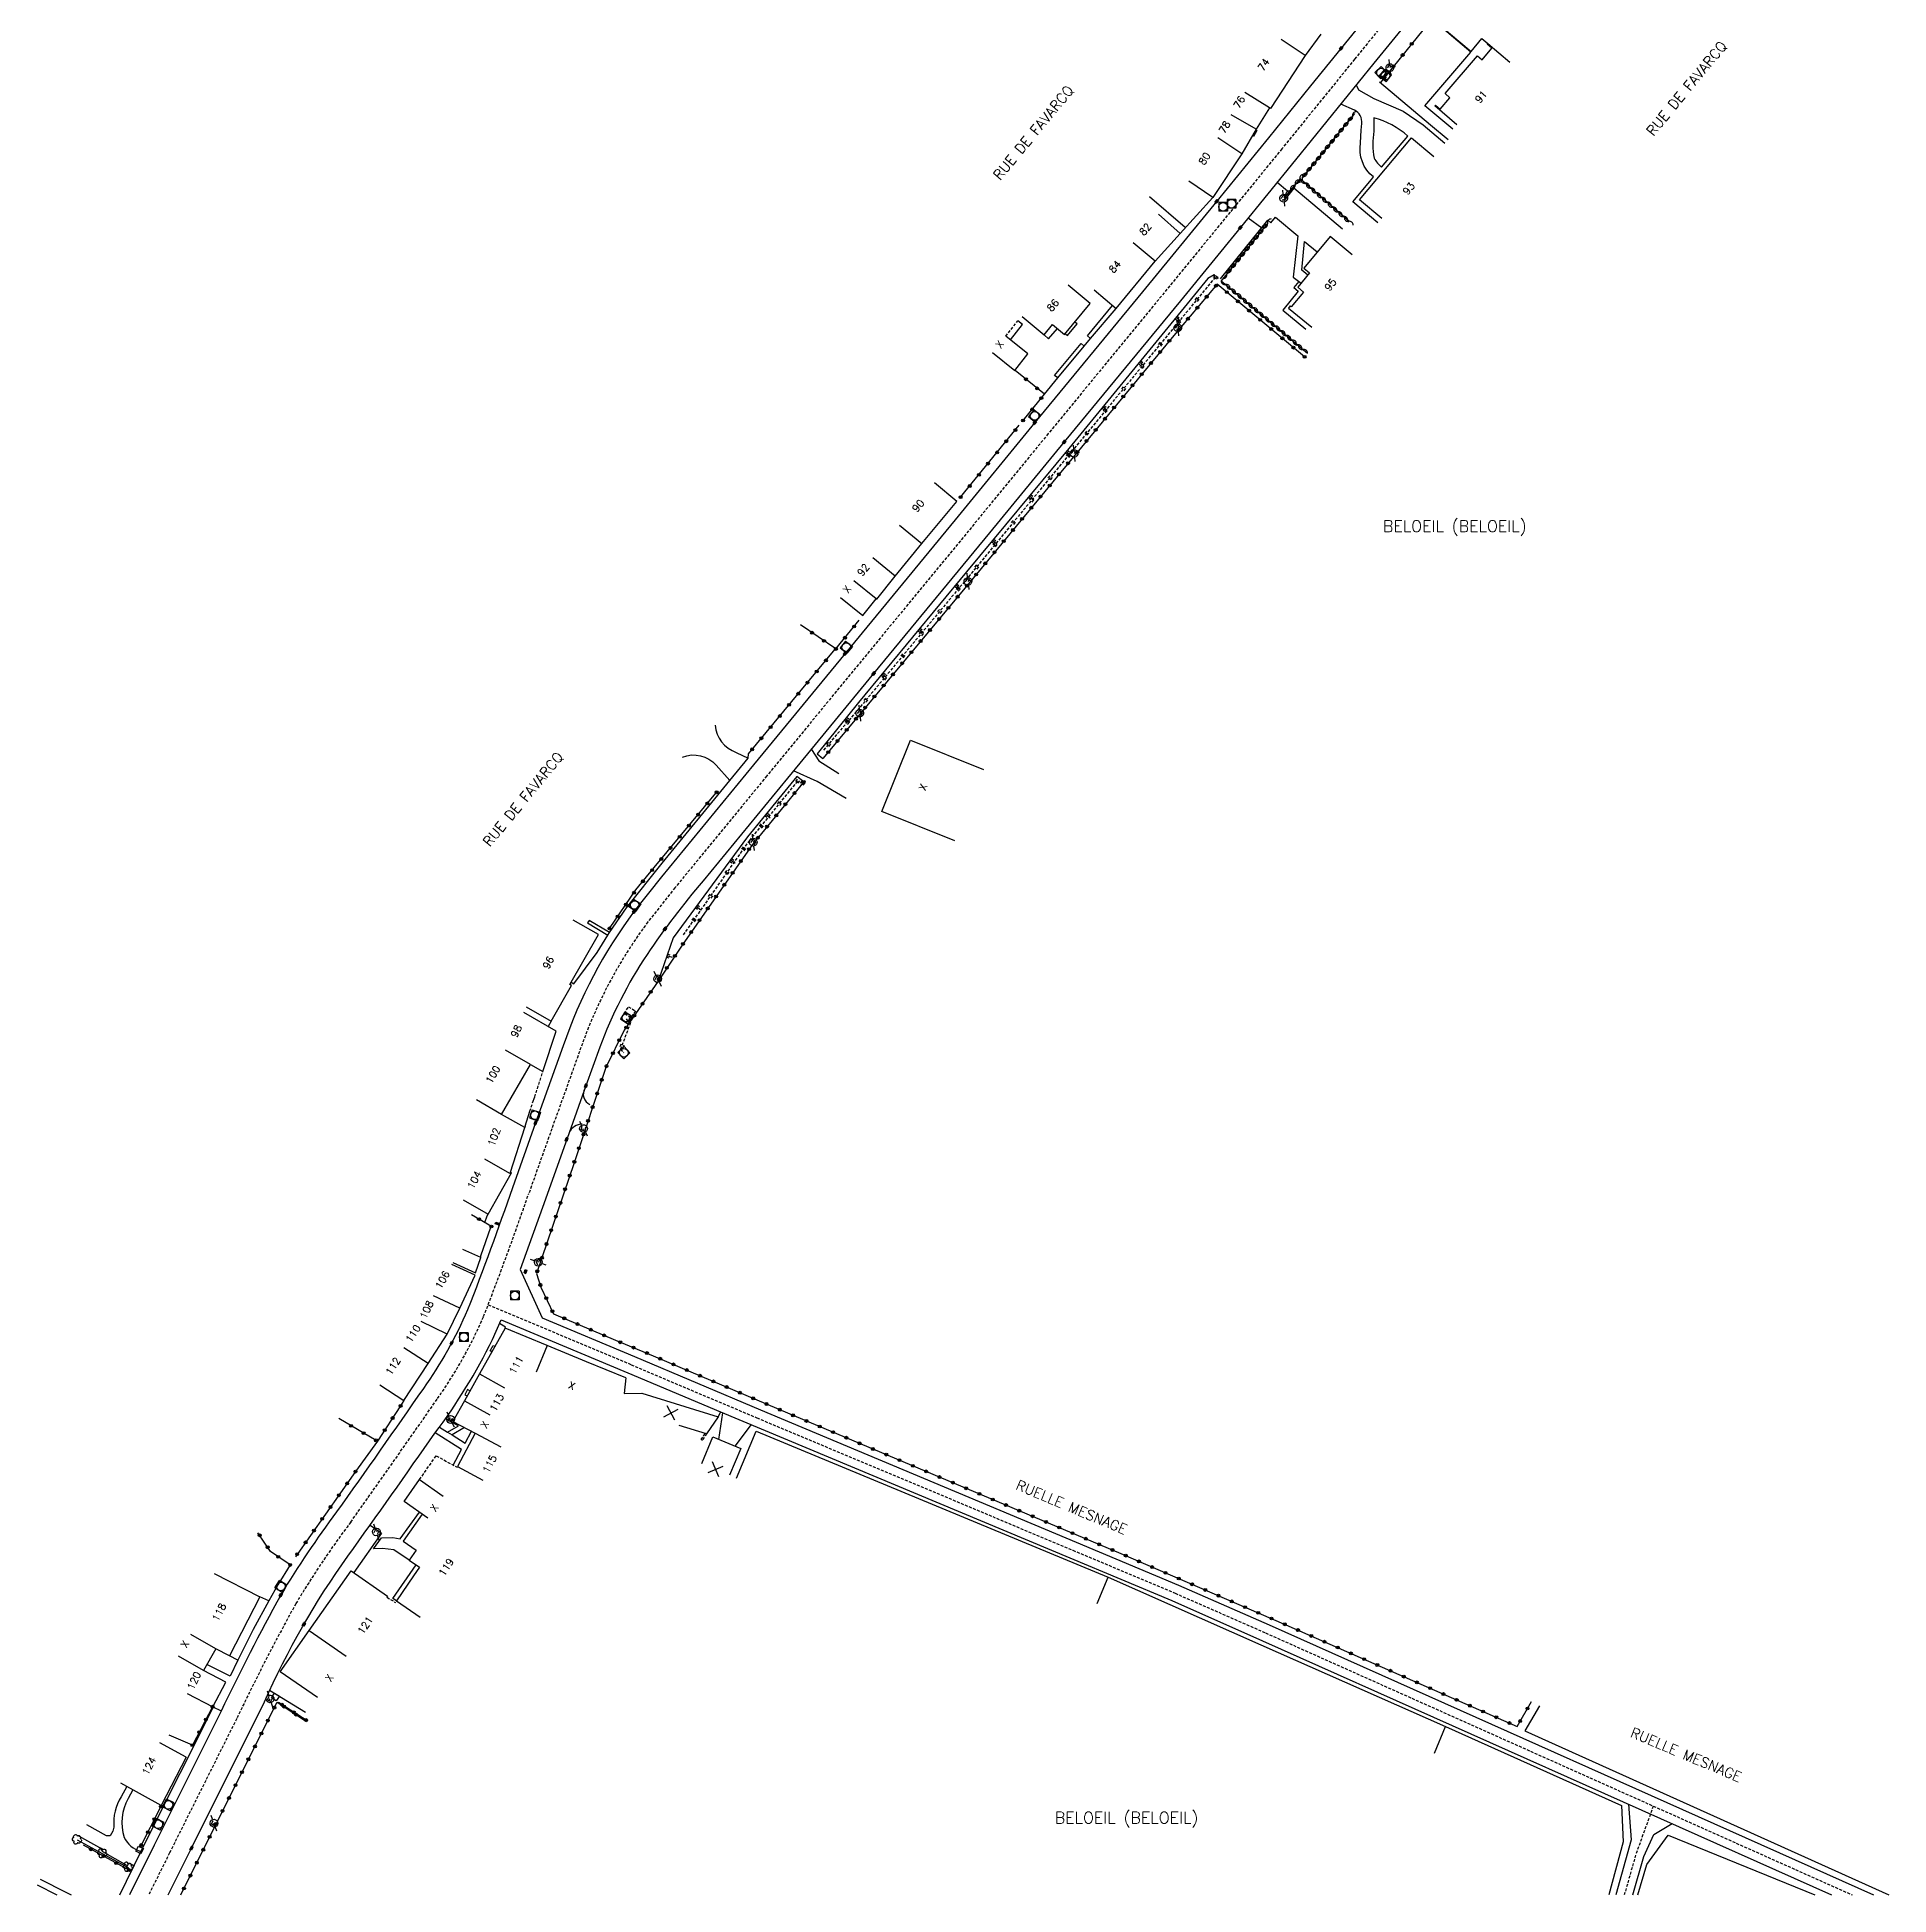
# Model space of a CAD drawing. Header units: millimetres. Extents: x 104000 to 105001, y 137000 to 138000.
# Drawn here: x 104284.3 to 104604.9, y 137000 to 137321.6 of the extents above; entities that cross this region are included whole.
import ezdxf
from ezdxf.enums import TextEntityAlignment as Align

# ---------------------------------------------------------------- set-up
doc = ezdxf.new("R2010")
doc.units = ezdxf.units.MM
doc.linetypes.add('DASHED', pattern=[0.75, 0.5, -0.25])
doc.layers.get('0').update_dxf_attribs({"linetype": 'CONTINUOUS'})
for name, color, linetype in [('W0001', 6, 'DASHED'), ('W0008', 7, 'CONTINUOUS'), ('W0100', 7, 'CONTINUOUS'), ('W0105', 7, 'CONTINUOUS'), ('W0112', 1, 'DASHED'), ('W0211', 2, 'CONTINUOUS'), ('W0220', 5, 'DASHED'), ('W0300', 7, 'CONTINUOUS'), ('W0302', 3, 'CONTINUOUS'), ('W0310', 3, 'CONTINUOUS'), ('W0322', 7, 'CONTINUOUS'), ('W0330', 7, 'CONTINUOUS'), ('W0334', 7, 'CONTINUOUS'), ('W0400', 7, 'CONTINUOUS'), ('W0420', 7, 'CONTINUOUS'), ('W0471', 7, 'CONTINUOUS'), ('W0980', 7, 'CONTINUOUS'), ('W0989', 7, 'CONTINUOUS'), ('W0991', 7, 'CONTINUOUS'), ('W1102', 7, 'CONTINUOUS')]:
    doc.layers.add(name, color=color, linetype=linetype)
doc.styles.get("Standard").update_dxf_attribs({"font": 'romans.shx', "width": 0.85})

# ---------------------------------------------------------------- blocks, each defined once
blk = doc.blocks.new('t322o')
at = {"color": 0, "linetype": 'Continuous'}
for radius in [0.25, 0.15]:
    blk.add_circle((0, 0), radius, dxfattribs=at)
blk = doc.blocks.new('T300')
for p, q in [((-0.8, 0.51), (-0.86, 0.34)), ((-0.86, 0.34), (-0.86, 0.17)), ((-0.86, 0.17), (-0.74, 0.06)), ((-0.69, 0.63), (-0.8, 0.51)), ((-0.8, -0.06), (-0.74, 0.06)), ((-0.74, 0.06), (-0.69, 0.11)), ((-0.57, 0.69), (-0.69, 0.63)), ((-0.46, 0.69), (-0.57, 0.69)), ((-0.29, 0.63), (-0.46, 0.69)), ((-0.29, 0.63), (-0.17, 0.74)), ((-0.23, 0.57), (-0.29, 0.63)), ((-0.17, 0.74), (-0.06, 0.8)), ((-0.06, 0.8), (0.06, 0.8)), ((0.06, 0.8), (0.23, 0.74)), ((0.23, 0.74), (0.34, 0.63)), ((0.34, 0.63), (0.4, 0.51)), ((0.46, 0.46), (0.34, 0.46)), ((0.4, 0.51), (0.4, 0.46)), ((0.57, 0.4), (0.46, 0.46)), ((0.57, 0.4), (0.69, 0.29)), ((0.69, 0.29), (0.74, 0.17)), ((0.74, 0.06), (0.69, -0.17)), ((0.74, 0.17), (0.74, 0.06)), ((-0.8, -0.17), (-0.8, -0.06)), ((-0.8, -0.23), (-0.8, -0.17)), ((-0.74, -0.34), (-0.8, -0.23)), ((-0.69, -0.4), (-0.74, -0.34)), ((-0.51, -0.46), (-0.69, -0.4)), ((-0.4, -0.46), (-0.51, -0.46)), ((-0.4, -0.46), (-0.34, -0.46)), ((-0.34, -0.46), (-0.34, -0.4)), ((-0.34, -0.51), (-0.34, -0.46)), ((-0.29, -0.63), (-0.34, -0.51)), ((-0.17, -0.74), (-0.29, -0.63)), ((-0.06, -0.8), (-0.17, -0.74)), ((0.06, -0.8), (-0.06, -0.8)), ((0.17, -0.74), (0.06, -0.8)), ((0.23, -0.69), (0.17, -0.74)), ((0.29, -0.46), (0.23, -0.46)), ((0.29, -0.63), (0.23, -0.69)), ((0.46, -0.4), (0.29, -0.46)), ((0.34, -0.51), (0.29, -0.63)), ((0.34, -0.51), (0.34, -0.46)), ((0.57, -0.34), (0.46, -0.4)), ((0.63, -0.29), (0.57, -0.34)), ((0.69, -0.17), (0.63, -0.29))]:
    blk.add_line(p, q)
blk = doc.blocks.new('t211o')
at = {"color": 0, "linetype": 'Continuous'}
for p, q in [((-0.29, 0.5), (-0.29, 0)), ((0, 1), (0, 0)), ((0.29, 0.5), (0.29, 0))]:
    blk.add_line(p, q, dxfattribs=at)
blk = doc.blocks.new('t220o')
at = {"color": 0, "linetype": 'Continuous'}
for p, q in [((-0.25, 0.25), (0.25, 0.25)), ((-0.25, -0.25), (0.25, -0.25))]:
    blk.add_line(p, q, dxfattribs=at)
blk = doc.blocks.new('t310o')
at = {"color": 0, "linetype": 'Continuous'}
for centre, start, end in [((-0.5, 0.38), 216.8699, 323.1304), ((0.5, -0.37), 36.8699, 143.1303)]:
    blk.add_arc(centre, 0.625, start, end, dxfattribs=at)
blk = doc.blocks.new('T400')
for p, q in [((-0.15, 0.3), (0.15, 0.3)), ((-0.15, -0.25), (-0.15, 0.3)), ((-0.15, 0.15), (0.15, 0.15)), ((-0.15, 0), (0.15, 0)), ((0.15, 0.3), (0.15, -0.25)), ((-0.15, -0.15), (0.15, -0.15)), ((-0.15, -0.25), (-0.15, -0.3)), ((-0.15, -0.3), (0.15, -0.3)), ((0.15, -0.3), (0.15, -0.25))]:
    blk.add_line(p, q)
blk = doc.blocks.new('T420')
for p, q in [((0.75, 0.75), (-0.75, 0.75)), ((-0.75, 0.75), (-0.75, -0.75)), ((0.75, 0.75), (0.75, -0.75)), ((0.75, -0.75), (-0.75, -0.75))]:
    blk.add_line(p, q)
blk.add_ellipse((0, 0), major_axis=(-0.53, 0.53), ratio=1, start_param=3.926991, end_param=10.210176)
blk = doc.blocks.new('T471')
for p, q in [((-0.333334, 0.333334), (-0.333334, -0.333334)), ((-0.333334, 0.333334), (0.333334, 0.333334)), ((-0.333334, 0), (0, 0)), ((0.500001, 0.500001), (1.000002, 1.000002)), ((-0.500001, -0.500001), (-1.000002, -1.000002)), ((-0.333334, -0.333334), (0.333334, -0.333334))]:
    blk.add_line(p, q)
blk.add_ellipse((0, 0), major_axis=(0.471405, 0.471405), ratio=1, start_param=5.4977871438, end_param=11.780972451)
blk = doc.blocks.new('t112o')
at = {"color": 0, "linetype": 'Continuous'}
for p, q in [((-0.5, 0.5), (0.5, 0.5)), ((-0.5, -0.5), (-0.5, 0.5)), ((0.5, 0.5), (0.5, -0.5)), ((0.5, -0.5), (-0.5, -0.5))]:
    blk.add_line(p, q, dxfattribs=at)
blk = doc.blocks.new('t991o')
at = {"color": 0, "linetype": 'Continuous'}
for p, q in [((-1, 1), (1, -1)), ((-1, -1), (1, 1))]:
    blk.add_line(p, q, dxfattribs=at)

msp = doc.modelspace()

# ---------------------------------------------------------------- linework, layer by layer
at = {"layer": 'W0001'}
msp.add_line((104387.16, 137091.77), (104362.41, 137102.11), dxfattribs=at)
msp.add_lwpolyline([(104526.46, 137335.07), (104512.44, 137317.77), (104507.15, 137311.25), (104499.84, 137302.25), (104490.88, 137291.28), (104478.04, 137275.61), (104459.4, 137252.95), (104445.61, 137236.14), (104426.53, 137212.98), (104410.66, 137193.69), (104394.77, 137174.35), (104390.08, 137168.43, 0.078076), (104378.24, 137145.98), (104373.44, 137132.61), (104369.45, 137121.4, -0.009718), (104361.63, 137100.11, -0.051821), (104353.66, 137085.92, -0.002473), (104338.62, 137064.53, 0.026088), (104329.12, 137050.4, 0.014464), (104318.88, 137030.5), (104307.26, 137007.26), (104303.66, 137000, 0.052302)], format="xyb", dxfattribs=at)
msp.add_lwpolyline([(104387.16, 137091.77), (104408.96, 137082.57), (104463.66, 137059.66), (104481.35, 137052.22), (104497.04, 137045.34), (104598.57, 137000)], dxfattribs=at)
at = {"layer": 'W0001', "flags": 128}
msp.add_lwpolyline([(104564.16, 137015.36), (104561.14, 137007.03), (104559.14, 137000)], dxfattribs=at)
at = {"layer": 'W0008'}
for points in [[(104526.32, 137339.66), (104510.11, 137319.66), (104504.83, 137313.14), (104497.51, 137304.14), (104488.56, 137293.18), (104475.72, 137277.51), (104457.08, 137254.86), (104443.29, 137238.05), (104424.22, 137214.89), (104408.34, 137195.6), (104408.34, 137195.6), (104408.34, 137195.6), (104408.34, 137195.6), (104392.43, 137176.23), (104387.7, 137170.26, 0.078138), (104375.41, 137146.97), (104370.62, 137133.62), (104366.62, 137122.4, -0.009701), (104358.86, 137101.25, -0.051676), (104351.2, 137087.65, -0.00247), (104336.19, 137066.3, 0.026109), (104326.52, 137051.9, 0.014481), (104316.19, 137031.82), (104304.58, 137008.59), (104300.31, 137000, 0.052291)], [(104525.91, 137329.55), (104515.78, 137317.1), (104502.21, 137300.36), (104492.65, 137288.61), (104482.28, 137275.93), (104462.16, 137251.52), (104449.21, 137235.76), (104429.17, 137211.41), (104414.25, 137193.29), (104399.63, 137175.52, 0.027837), (104389.93, 137162.78, 0.058029), (104381.74, 137146.73), (104379.33, 137140.04), (104376.44, 137131.92), (104372.33, 137120.46), (104367.98, 137108.27), (104371.75, 137099.86), (104387.74, 137093.17)], [(104307.02, 137000), (104311.06, 137008.07), (104323.69, 137033.4, -0.050182), (104338.13, 137058.64, 0.003234), (104353.21, 137079.93, 0.048553), (104363.16, 137096.16), (104364.7, 137099.53), (104386.58, 137090.39)]]:
    msp.add_lwpolyline(points, format="xyb", dxfattribs=at)
for points in [[(104387.74, 137093.17), (104409.55, 137083.97), (104464.24, 137061.05), (104481.94, 137053.61), (104497.65, 137046.72), (104602.28, 137000)], [(104386.58, 137090.39), (104402.65, 137083.63), (104463.16, 137058.32), (104480.79, 137050.93), (104496.49, 137043.96), (104595.04, 137000)], [(104559.84, 137015.7), (104560.35, 137009.55), (104557.67, 137000)], [(104560.6, 137000), (104562.54, 137006.64), (104564.27, 137010.46), (104567.4, 137012.33)]]:
    msp.add_lwpolyline(points, dxfattribs=at)
at = {"layer": 'W0100'}
msp.add_line((104315.28, 137042.58), (104313.11, 137038.83), dxfattribs=at)
for points in [[(104506.58, 137322.09), (104503.89, 137318.43), (104497.9, 137309.22), (104497.69, 137309.36), (104495.39, 137305.66), (104492.94, 137301.41), (104487.89, 137293.86), (104483.74, 137296.64)], [(104530.12, 137306.44), (104526.31, 137309.68), (104526.44, 137309.83), (104527.27, 137309.12), (104528.95, 137311.1), (104528.12, 137311.81), (104533.71, 137318.38), (104534.54, 137317.68), (104536.22, 137319.66), (104535.39, 137320.36), (104535.52, 137320.51), (104539.33, 137317.27)], [(104517.13, 137290.2), (104513.3, 137293.42), (104522.31, 137304.14), (104526.14, 137300.92)], [(104467.32, 137277.83), (104471.15, 137274.62), (104477.93, 137282.79), (104482.21, 137287.62), (104478.47, 137290.94)], [(104512.04, 137283.88), (104508.2, 137287.08), (104503.65, 137281.6), (104504.65, 137280.77), (104502.59, 137278.29), (104503.58, 137277.46), (104501.46, 137274.91), (104501.26, 137275.06), (104500.99, 137274.7), (104505.01, 137271.36)], [(104454.86, 137273.24), (104458.67, 137270.08), (104460.14, 137271.84), (104462.24, 137270.11), (104466.68, 137275.47), (104462.83, 137278.66)], [(104449.77, 137266.98), (104453.62, 137263.9), (104455.89, 137266.75), (104452.04, 137269.82)], [(104433.64, 137237.11), (104437.49, 137233.91), (104443.57, 137241.22), (104439.72, 137244.42)], [(104423.4, 137224.57), (104427.3, 137221.45), (104429.63, 137224.36), (104429.7, 137224.32), (104432.91, 137228.29), (104429.02, 137231.43)], [(104443.23, 137182.47), (104430.61, 137187.55), (104435.57, 137199.91), (104448.2, 137194.83)], [(104369, 137153.71), (104373.35, 137151.23), (104376.86, 137157.41), (104376.55, 137157.58), (104381.5, 137166.27), (104377.15, 137168.74)], [(104358.09, 137120.3), (104362.45, 137117.85), (104366.47, 137124.99), (104366.27, 137125.1), (104368.76, 137132.81), (104364.75, 137135.09), (104369.78, 137143.74), (104371.91, 137142.53), (104374.18, 137149.54), (104368.58, 137152.73)], [(104343.64, 137088.28), (104347.82, 137085.55), (104352.02, 137091.98), (104355.34, 137097.07), (104357.51, 137101.56), (104360.16, 137107.25), (104356.11, 137109.15)], [(104386.28, 137089.52), (104379.46, 137092.28), (104372.62, 137095.1), (104365.35, 137098.1), (104360.9, 137090.19), (104358.32, 137085.53), (104356.28, 137081.93), (104360.17, 137079.91), (104357.1, 137074.13), (104361.52, 137071.78)], [(104386.28, 137089.52), (104385.99, 137086.79), (104389.05, 137086.83), (104402.27, 137082.75), (104400.24, 137079.8), (104395.47, 137081.27)], [(104399.41, 137074.66), (104401.35, 137079.27), (104406.15, 137077.24), (104404.21, 137072.64)], [(104351.96, 137065.22), (104347.87, 137068.1), (104350.54, 137071.89), (104354.63, 137069.02)], [(104351, 137065.9), (104347.73, 137061.22), (104349.93, 137059.68), (104348.72, 137057.96), (104350.53, 137056.71), (104349.52, 137055.24), (104346.55, 137050.91), (104350.67, 137048.08)], [(104332.86, 137034.16), (104326.4, 137038.59), (104331.44, 137045.76), (104338.73, 137056.11), (104345.01, 137051.7), (104344.9, 137051.53)], [(104315, 137055.62), (104322.87, 137051.59), (104317.62, 137041.38), (104315.28, 137042.58), (104310.96, 137045.09)], [(104310.33, 137034.88), (104314.77, 137032.57), (104316.98, 137036.81), (104313.11, 137038.83), (104308.78, 137041.34)], [(104310.13, 137023.83), (104305.79, 137015.44), (104298.82, 137019.34)], [(104310.13, 137023.83), (104305.57, 137026.34)], [(104284.33, 137001.71), (104287.72, 137000)]]:
    msp.add_lwpolyline(points, dxfattribs=at)
at = {"layer": 'W0105'}
for points in [[(104495.32, 137305.53), (104495.52, 137305.41), (104494.93, 137304.38), (104494.72, 137304.5)], [(104462.36, 137270.26), (104462.71, 137269.96), (104464.38, 137271.96), (104464.02, 137272.26)], [(104363.06, 137094.03), (104362.77, 137094.19), (104363.29, 137095.12), (104363.58, 137094.96)]]:
    msp.add_lwpolyline(points, dxfattribs=at)
at = {"layer": 'W0112'}
msp.add_line((104368.83, 137133.09), (104368.76, 137132.81), dxfattribs=at)
for points in [[(104488.69, 137279.73), (104488.83, 137279.91), (104488.15, 137280.44)], [(104452.04, 137269.82), (104454.11, 137272.47)], [(104370.48, 137138.13), (104371.91, 137142.53)], [(104369.63, 137135.66), (104370.12, 137137.11)], [(104400.24, 137079.8), (104399.52, 137078.67), (104399.31, 137078.8), (104400, 137079.87)], [(104350.54, 137071.89), (104353.44, 137076.02), (104357.03, 137074.02), (104357.1, 137074.13)], [(104344.9, 137051.53), (104346.36, 137050.62)]]:
    msp.add_lwpolyline(points, dxfattribs=at)
msp.add_lwpolyline([(104386.71, 137153.75), (104387.91, 137153.01), (104387.14, 137151.84), (104385.98, 137152.57)], close=True, dxfattribs=at)
at = {"layer": 'W0211'}
for points in [[(104488.15, 137280.44), (104487.04, 137279.79), (104480.64, 137271.97), (104462.98, 137250.4), (104445.27, 137229.03), (104426.56, 137206.4), (104419.38, 137197.53), (104420.38, 137196.7)], [(104417.06, 137192.66), (104415.86, 137193.59), (104407.32, 137183.16), (104394.47, 137165.7), (104391.83, 137158.18)]]:
    msp.add_lwpolyline(points, dxfattribs=at)
at = {"layer": 'W0220'}
for points in [[(104488.31, 137280.04), (104481.4, 137271.6), (104463.54, 137249.97), (104445.87, 137228.52), (104427.13, 137205.99), (104420.39, 137198.05)], [(104415.97, 137192.8), (104407.65, 137182.55), (104396.09, 137166.03)], [(104386.69, 137151.56), (104387.07, 137150.99), (104385.35, 137146.38), (104385.92, 137145.78)]]:
    msp.add_lwpolyline(points, dxfattribs=at)
at = {"layer": 'W0302'}
msp.add_lwpolyline([(104291.26, 137009.53), (104300.18, 137004.69)], dxfattribs=at)
at = {"layer": 'W0310'}
for points in [[(104503.41, 137297.26), (104512.48, 137308.38)], [(104511.42, 137289.71), (104502.99, 137297.09), (104500.4, 137294.03)], [(104497.36, 137289.34), (104489.35, 137279.4), (104504.28, 137266.86)]]:
    msp.add_lwpolyline(points, dxfattribs=at)
at = {"layer": 'W0322'}
msp.add_line((104407.52, 137197.55), (104422.49, 137215.63), dxfattribs=at)
for points in [[(104525.48, 137324.32), (104516.93, 137313.77)], [(104503.78, 137266.25), (104488.67, 137278.82), (104480.83, 137269.6), (104460.2, 137244.64), (104446.4, 137227.94), (104427.67, 137205.5), (104420.38, 137196.7)], [(104455.03, 137255.22), (104458.75, 137259.76), (104453.69, 137263.88)], [(104444.23, 137241.95), (104454.38, 137254.4)], [(104422.64, 137215.68), (104416.51, 137219.84)], [(104422.64, 137215.68), (104426.67, 137220.66)], [(104417.06, 137192.66), (104408.17, 137181.85), (104395.99, 137164.39), (104391.83, 137158.18), (104385.99, 137149.69), (104382.81, 137143.25), (104377.29, 137126.73), (104370.8, 137107.54), (104371.57, 137105.21), (104373.75, 137100.59), (104384.46, 137096)], [(104383.43, 137167.31), (104388.01, 137173.96), (104391.18, 137177.84), (104402.13, 137191.06)], [(104362.99, 137115.7), (104359.53, 137117.74)], [(104384.46, 137096), (104389.92, 137093.79), (104414.24, 137083.42), (104471.95, 137059.1), (104500.52, 137046.76), (104540.56, 137029.16), (104543.09, 137033.47)], [(104343.01, 137078.68), (104336.55, 137082.44)], [(104347.26, 137084.63), (104343.25, 137078.53)], [(104339.45, 137073.27), (104329.05, 137058.53)], [(104328.14, 137057.11), (104324.73, 137059.45), (104322.57, 137062.68)], [(104309.21, 137000), (104314.79, 137011.25), (104325.88, 137033.37), (104330.96, 137030.01)], [(104314.71, 137032.56), (104311.21, 137025.92)], [(104330.91, 137030.25), (104326.14, 137033.29)], [(104305.76, 137015.31), (104302.1, 137008.13)], [(104300.24, 137004.29), (104292.36, 137008.6)]]:
    msp.add_lwpolyline(points, dxfattribs=at)
at = {"layer": 'W0330'}
for points in [[(104516.76, 137313.88), (104525.58, 137306.44), (104528.62, 137303.88)], [(104405.4, 137072.14), (104408.8, 137080.27), (104469.76, 137055.02), (104496.19, 137043.27), (104528.18, 137029.17), (104558.67, 137015.49), (104558.96, 137009.18), (104556.43, 137000)], [(104544.45, 137032.71), (104541.92, 137028.4), (104604.94, 137000)], [(104561.49, 137000), (104563.01, 137005.27), (104566.76, 137010.36), (104592.13, 137000)]]:
    msp.add_lwpolyline(points, dxfattribs=at)
at = {"layer": 'W0330', "flags": 128}
for points in [[(104467.85, 137050.41), (104469.76, 137055.02)], [(104526.27, 137024.55), (104528.18, 137029.17)]]:
    msp.add_lwpolyline(points, dxfattribs=at)
at = {"layer": 'W0334'}
for p, q in [((104373.35, 137151.23), (104372.83, 137150.32)), ((104347.82, 137085.55), (104347.26, 137084.63))]:
    msp.add_line(p, q, dxfattribs=at)
for points in [[(104529.44, 137305.64), (104524.62, 137309.73), (104532.54, 137319.02), (104525.41, 137325.04), (104525.47, 137325.13), (104532.61, 137319.12), (104534.47, 137321.38), (104535.52, 137320.51)], [(104512.72, 137313.32), (104513.12, 137312.49), (104515.77, 137310.96), (104520.86, 137308.78), (104524.29, 137306.41), (104528.08, 137303.23)], [(104483.08, 137288.63), (104476.9, 137293.93)], [(104482.21, 137287.62), (104487.89, 137293.86)], [(104500.85, 137294.91), (104499.02, 137296.45)], [(104510.37, 137288.38), (104501.93, 137295.47), (104500.41, 137293.54)], [(104489.24, 137279.77), (104497.4, 137289.92), (104497.95, 137289.46), (104498.75, 137290.43), (104502.6, 137287.22), (104501.82, 137280.06), (104503.16, 137278.98)], [(104494.04, 137290.33), (104496.35, 137288.61)], [(104504.33, 137280.39), (104503.28, 137281.26), (104503.79, 137286.23), (104505.98, 137284.41)], [(104502.77, 137279.29), (104501.94, 137278.24), (104502.68, 137277.61), (104500.01, 137274.35), (104504.02, 137271.02)], [(104458.75, 137259.76), (104461.05, 137262.59), (104465.63, 137268.08), (104466.74, 137269.44), (104471.15, 137274.62)], [(104466.74, 137269.44), (104466.18, 137269.9), (104470.54, 137275.14)], [(104452.86, 137269.17), (104454.94, 137271.82), (104454.11, 137272.47)], [(104458.67, 137270.08), (104459.47, 137269.39), (104460.98, 137271.15)], [(104461.05, 137262.59), (104460.47, 137263.03), (104465.08, 137268.56), (104465.63, 137268.08)], [(104432.91, 137228.29), (104437.49, 137233.91)], [(104418.38, 137198.3), (104419.7, 137196.32), (104423.13, 137194.1)], [(104376.78, 137157.98), (104377.26, 137157.71), (104381.27, 137163.12), (104383.15, 137166.15), (104383.43, 137166.58), (104386.4, 137170.84), (104392.54, 137178.6), (104404.29, 137192.92), (104407.44, 137196.78)], [(104424.4, 137189.8), (104419.4, 137192.75), (104415.3, 137194.56)], [(104383.43, 137166.58), (104379.91, 137168.7), (104379.65, 137168.27), (104383.15, 137166.15)], [(104370.12, 137137.11), (104370.48, 137138.13)], [(104368.83, 137133.09), (104369.63, 137135.66)], [(104361.82, 137116.39), (104362.26, 137117.55), (104362.45, 137117.85)], [(104356.28, 137109.47), (104360.21, 137107.65), (104361.17, 137110.34), (104361.14, 137110.62), (104362.9, 137115.56)], [(104361.17, 137110.34), (104358.01, 137111.7)], [(104365.35, 137098.1), (104365.43, 137098.29), (104364.41, 137098.9)], [(104359.27, 137087.24), (104358.86, 137087.46), (104358.4, 137086.58), (104358.79, 137086.37)], [(104355.85, 137082.56), (104355.64, 137082.17), (104355.08, 137082.49)], [(104355.41, 137080.1), (104357.27, 137081.2), (104356.08, 137081.82), (104356.01, 137082.18), (104356.12, 137082.48), (104356.48, 137082.28)], [(104402.65, 137083.63), (104402.27, 137082.75)], [(104402.34, 137078.85), (104403.07, 137083.45)], [(104343.25, 137078.53), (104339.45, 137073.27)], [(104356.39, 137074.37), (104357.82, 137077.07), (104353.25, 137079.98)], [(104353.99, 137080.98), (104355.41, 137080.1), (104356.18, 137079.63), (104358.44, 137078.19), (104359.53, 137080.25)], [(104358.3, 137080.88), (104356.18, 137079.63)], [(104407.94, 137081.41), (104405.15, 137077.66)], [(104348.72, 137057.96), (104346.09, 137059.75), (104344.12, 137059.98), (104342.57, 137059.9), (104343.94, 137061.83), (104345.91, 137061.87), (104347.18, 137061.62), (104350.55, 137066.22)], [(104341.98, 137064.02), (104343.96, 137062.64), (104339.14, 137055.82)], [(104328.14, 137057.11), (104326.01, 137053.69), (104324.47, 137050.92), (104321.75, 137045.93), (104319.09, 137040.61), (104317.73, 137037.88), (104313.72, 137039.89)], [(104346.55, 137050.91), (104345.9, 137051.29), (104349.95, 137057.12)], [(104324.47, 137050.92), (104322.87, 137051.59)], [(104319.09, 137040.61), (104317.62, 137041.38)], [(104330.82, 137031.57), (104324.59, 137035.38)], [(104298.64, 137000), (104303.31, 137009.56), (104314.81, 137032.46)], [(104314.77, 137032.57), (104316.2, 137031.84)], [(104311.21, 137025.92), (104307.18, 137027.65)], [(104291.47, 137010.21), (104295.11, 137008.22), (104295.64, 137007.51), (104299.92, 137005.1)], [(104284.84, 137002.72), (104289.3, 137000.46), (104290.22, 137000)]]:
    msp.add_lwpolyline(points, dxfattribs=at)
for points in [[(104516.48, 137289.42), (104512.12, 137293.09), (104515.37, 137296.95), (104515.73, 137297.39, -0.282386), (104513.49, 137303.27), (104513.6, 137305.47), (104513.67, 137306.65, 0.321972), (104512.42, 137308.98), (104510.03, 137310)], [(104517.12, 137299.07), (104521.66, 137304.47, 0.115366), (104515.75, 137307.65), (104515.78, 137305.33, 0.085708), (104515.83, 137300.63, 0.105084), (104517.12, 137299.07)], [(104401.73, 137202.5, 0.296804), (104405.38, 137197.76), (104407.44, 137196.78), (104407.52, 137197.55)], [(104396.05, 137196.96, -0.322392), (104401.88, 137195.55), (104404.29, 137192.92)], [(104299.89, 137018.74), (104298.9, 137016.99, 0.16986), (104297.63, 137011.74), (104297.46, 137011), (104296.96, 137010.23), (104296.37, 137010.2), (104292.94, 137012.11)], [(104300.93, 137018.16), (104300.1, 137016.67, 0.210997), (104299.39, 137009.95, 0.214987), (104302.3, 137007.52)]]:
    msp.add_lwpolyline(points, format="xyb", dxfattribs=at)
for centre, radius, start, end in [((104380.85, 137138.58), 1.96, 149.549, 244.4246), ((104378.81, 137130.82), 2.62, 92.719, 155.1704)]:
    msp.add_arc(centre, radius, start, end, dxfattribs=at)
at = {"layer": 'W1102'}
for p, q in [((104503.89, 137318.43), (104499.7, 137321.16)), ((104497.69, 137309.36), (104493.44, 137312)), ((104495.39, 137305.66), (104491.06, 137308.16)), ((104492.94, 137301.41), (104488.78, 137304.19)), ((104477.93, 137282.79), (104474.08, 137285.98)), ((104429.63, 137224.36), (104425.73, 137227.48)), ((104369.78, 137143.74), (104365.45, 137146.25)), ((104364.75, 137135.09), (104360.43, 137137.6)), ((104366.19, 137124.86), (104361.87, 137127.37)), ((104366.19, 137124.86), (104366.27, 137125.1)), ((104357.51, 137101.56), (104352.98, 137103.67)), ((104355.34, 137097.07), (104350.84, 137099.24)), ((104352.02, 137091.98), (104347.83, 137094.71)), ((104372.62, 137095.1), (104370.71, 137090.48)), ((104360.9, 137090.19), (104365.27, 137087.77)), ((104358.32, 137085.53), (104362.7, 137083.11)), ((104360.17, 137079.91), (104364.59, 137077.57)), ((104331.44, 137045.76), (104337.83, 137041.33))]:
    msp.add_line(p, q, dxfattribs=at)

# ---------------------------------------------------------------- block references
at = {"layer": 'W0112'}
for p, rotation in [((104325.58, 137034.25), 147.496646044065), ((104302.09, 137007.78), 242.978329732806), ((104300.44, 137004.84), 242.978329732806)]:
    msp.add_blockref('t112o', p, dxfattribs=dict(at, rotation=rotation))
at = {"layer": 'W0211'}
for p, rotation in [((104481.52, 137273.04), 230.707720228583), ((104475.18, 137265.3), 230.679426313115), ((104468.85, 137257.57), 230.679426313115), ((104462.51, 137249.83), 230.351278623531), ((104456.13, 137242.14), 230.351278623531), ((104449.75, 137234.44), 230.351278623531), ((104443.37, 137226.73), 230.422456163888), ((104437, 137219.03), 230.422456163888), ((104430.63, 137211.32), 230.422456163888), ((104424.28, 137203.59), 231.010658873712), ((104417.06, 137192.66), 142.115784348112), ((104410.49, 137187.03), 230.717294594154), ((104404.36, 137179.14), 233.630305283799), ((104398.43, 137171.08), 233.630305283799), ((104393.37, 137162.57), 250.705949494066)]:
    msp.add_blockref('t211o', p, dxfattribs=dict(at, rotation=rotation))
at = {"layer": 'W0220'}
for p, rotation in [((104488.31, 137280.04), 230.698214400463), ((104485.14, 137276.17), 230.698214400463), ((104481.98, 137272.3), 230.698214400463), ((104478.79, 137268.44), 230.447139026145), ((104475.61, 137264.59), 230.447139026145), ((104472.43, 137260.73), 230.447139026145), ((104469.24, 137256.88), 230.447139026145), ((104466.06, 137253.02), 230.447139026145), ((104462.88, 137249.17), 230.53468235079), ((104459.7, 137245.31), 230.53468235079), ((104456.52, 137241.45), 230.53468235079), ((104453.34, 137237.59), 230.53468235079), ((104450.16, 137233.73), 230.53468235079), ((104446.99, 137229.87), 230.53468235079), ((104443.79, 137226.02), 230.231478097919), ((104440.6, 137222.18), 230.231478097919), ((104437.4, 137218.33), 230.231478097919), ((104434.2, 137214.49), 230.231478097919), ((104431, 137210.65), 230.231478097919), ((104427.8, 137206.8), 230.231478097919), ((104424.58, 137202.98), 229.704934306053), ((104421.34, 137199.17), 229.704934306053), ((104415.97, 137192.8), 230.93713281103), ((104412.82, 137188.91), 230.93713281103), ((104409.67, 137185.03), 230.93713281103), ((104406.62, 137181.07), 235.011122787762), ((104403.75, 137176.98), 235.011122787762), ((104400.89, 137172.88), 235.011122787762), ((104398.02, 137168.78), 235.011122787762), ((104386.69, 137151.56), 304.069627593179), ((104385.57, 137146.95), 249.560542888869)]:
    msp.add_blockref('t220o', p, dxfattribs=dict(at, rotation=rotation))
at = {"layer": 'W0300', "rotation": 331.484535191385}
for p in [(104291.26, 137009.53), (104295.65, 137007.15), (104300.05, 137004.76)]:
    msp.add_blockref('T300', p, dxfattribs=at)
at = {"layer": 'W0310'}
for p, rotation in [((104510.52, 137305.97), 50.78240654639279), ((104511.31, 137306.94), 50.78240654639279), ((104512.1, 137307.91), 50.78240654639279), ((104508.15, 137303.07), 50.78240654639279), ((104508.94, 137304.04), 50.78240654639279), ((104509.73, 137305.01), 50.78240654639279), ((104505.78, 137300.16), 50.78240654639279), ((104506.57, 137301.13), 50.78240654639279), ((104507.36, 137302.1), 50.78240654639279), ((104502.15, 137296.1), 229.75079945089), ((104502.96, 137297.06), 229.75079945089), ((104503.41, 137297.26), 50.78240654639279), ((104503.9, 137296.3), 138.817970997847), ((104504.2, 137298.23), 50.78240654639279), ((104504.99, 137299.2), 50.78240654639279), ((104500.54, 137294.2), 229.75079945089), ((104501.34, 137295.15), 229.75079945089), ((104504.84, 137295.48), 138.817970997847), ((104505.78, 137294.65), 138.817970997847), ((104506.72, 137293.83), 138.817970997847), ((104507.66, 137293.01), 138.817970997847), ((104508.6, 137292.18), 138.817970997847), ((104509.54, 137291.36), 138.817970997847), ((104510.48, 137290.54), 138.817970997847), ((104495.79, 137287.39), 231.132895409999), ((104496.57, 137288.36), 231.132895409999), ((104497.36, 137289.34), 231.132895409999), ((104511.42, 137289.71), 138.817970997847), ((104492.65, 137283.5), 231.132895409999), ((104493.43, 137284.47), 231.132895409999), ((104494.22, 137285.44), 231.132895409999), ((104495, 137286.42), 231.132895409999), ((104490.3, 137280.58), 231.132895409999), ((104491.08, 137281.55), 231.132895409999), ((104491.87, 137282.52), 231.132895409999), ((104490.1, 137278.76), 319.978316398116), ((104491.06, 137277.96), 319.978316398116), ((104492.02, 137277.16), 319.978316398116), ((104492.97, 137276.35), 319.978316398116), ((104493.93, 137275.55), 319.978316398116), ((104494.89, 137274.74), 319.978316398116), ((104495.84, 137273.94), 319.978316398116), ((104496.8, 137273.14), 319.978316398116), ((104497.76, 137272.33), 319.978316398116), ((104498.72, 137271.53), 319.978316398116), ((104499.67, 137270.73), 319.978316398116), ((104500.63, 137269.92), 319.978316398116), ((104501.59, 137269.12), 319.978316398116), ((104502.55, 137268.31), 319.978316398116), ((104503.5, 137267.51), 319.978316398116)]:
    msp.add_blockref('t310o', p, dxfattribs=dict(at, rotation=rotation))
at = {"layer": 'W0322'}
for p, rotation in [((104522.33, 137320.43), 230.983511271733), ((104519.18, 137316.55), 230.983511271733), ((104520.76, 137318.49), 230.983511271733), ((104517.61, 137314.61), 230.983511271733), ((104488.44, 137278.56), 229.669261954703), ((104490.32, 137277.45), 140.240934848523), ((104485.21, 137274.75), 229.669261954703), ((104486.83, 137276.66), 229.669261954703), ((104492.24, 137275.85), 140.240934848523), ((104494.17, 137274.25), 140.240934848523), ((104481.97, 137270.94), 229.669261954703), ((104483.59, 137272.84), 229.669261954703), ((104496.09, 137272.65), 140.240934848523), ((104498.01, 137271.05), 140.240934848523), ((104480.36, 137269.03), 230.408447133129), ((104499.93, 137269.45), 140.240934848523), ((104501.85, 137267.85), 140.240934848523), ((104477.17, 137265.17), 230.408447133129), ((104478.77, 137267.1), 230.408447133129), ((104503.78, 137266.25), 140.240934848523), ((104455.54, 137262.37), 140.790058645677), ((104473.99, 137261.32), 230.408447133129), ((104475.58, 137263.25), 230.408447133129), ((104457.48, 137260.79), 140.790058645677), ((104458.2, 137259.09), 50.7241334778032), ((104472.39, 137259.39), 230.408447133129), ((104455.03, 137255.22), 50.7241334778032), ((104456.62, 137257.15), 50.7241334778032), ((104469.21, 137255.54), 230.408447133129), ((104470.8, 137257.47), 230.408447133129), ((104453.71, 137253.58), 50.80707132849641), ((104466.02, 137251.69), 230.408447133129), ((104467.61, 137253.61), 230.408447133129), ((104450.55, 137249.7), 50.80707132849641), ((104452.13, 137251.64), 50.80707132849641), ((104464.43, 137249.76), 230.408447133129), ((104447.39, 137245.82), 50.80707132849641), ((104448.97, 137247.76), 50.80707132849641), ((104461.24, 137245.91), 230.408447133129), ((104462.83, 137247.83), 230.408447133129), ((104445.81, 137243.89), 50.80707132849641), ((104458.06, 137242.05), 230.444391007071), ((104459.65, 137243.98), 230.444391007071), ((104444.23, 137241.95), 50.80707132849641), ((104456.46, 137240.13), 230.444391007071), ((104453.28, 137236.27), 230.444391007071), ((104454.87, 137238.2), 230.444391007071), ((104450.1, 137232.42), 230.444391007071), ((104451.69, 137234.34), 230.444391007071), ((104448.5, 137230.49), 230.444391007071), ((104445.31, 137226.64), 230.15256264012), ((104446.91, 137228.56), 230.444391007071), ((104442.11, 137222.8), 230.15256264012), ((104443.71, 137224.72), 230.15256264012), ((104425.79, 137219.57), 50.97336547093669), ((104440.51, 137220.88), 230.15256264012), ((104418.5, 137218.49), 145.829771348413), ((104420.57, 137217.09), 145.829771348413), ((104424.21, 137217.62), 50.97336547093669), ((104437.3, 137217.04), 230.15256264012), ((104438.91, 137218.96), 230.15256264012), ((104420.9, 137213.7), 50.36759038636678), ((104422.64, 137215.68), 145.829771348413), ((104434.1, 137213.2), 230.15256264012), ((104435.7, 137215.12), 230.15256264012), ((104417.71, 137209.85), 50.36759038636678), ((104419.31, 137211.78), 50.36759038636678), ((104432.5, 137211.28), 230.15256264012), ((104416.12, 137207.93), 50.36759038636678), ((104429.29, 137207.45), 230.15256264012), ((104430.9, 137209.36), 230.15256264012), ((104412.93, 137204.07), 50.36759038636678), ((104414.52, 137206), 50.36759038636678), ((104426.1, 137203.6), 230.3665518202399), ((104427.69, 137205.53), 230.15256264012), ((104409.74, 137200.22), 50.36759038636678), ((104411.33, 137202.15), 50.36759038636678), ((104424.5, 137201.68), 230.3665518202399), ((104408.14, 137198.3), 50.36759038636678), ((104421.31, 137197.82), 230.3665518202399), ((104422.91, 137199.75), 230.3665518202399), ((104401.97, 137190.86), 50.35814607795729), ((104415.47, 137190.73), 230.5903103998569), ((104417.06, 137192.66), 230.5903103998569), ((104400.38, 137188.94), 50.35814607795729), ((104413.88, 137188.79), 230.5903103998569), ((104397.19, 137185.09), 50.35814607795729), ((104398.78, 137187.01), 50.35814607795729), ((104410.71, 137184.93), 230.5903103998569), ((104412.3, 137186.86), 230.5903103998569), ((104394, 137181.24), 50.35814607795729), ((104395.59, 137183.16), 50.35814607795729), ((104407.6, 137181.02), 235.089282313781), ((104409.12, 137183), 230.5903103998569), ((104392.4, 137179.31), 50.35814607795729), ((104406.17, 137178.97), 235.089282313781), ((104389.23, 137175.45), 50.7670122325103), ((104390.81, 137177.39), 50.7670122325103), ((104403.31, 137174.87), 235.089282313781), ((104404.74, 137176.92), 235.089282313781), ((104386.27, 137171.43), 55.43260609982971), ((104387.68, 137173.48), 55.43260609982971), ((104401.88, 137172.82), 235.089282313781), ((104384.85, 137169.37), 55.43260609982971), ((104399.01, 137168.72), 235.089282313781), ((104400.44, 137170.77), 235.089282313781), ((104383.43, 137167.31), 55.43260609982971), ((104397.58, 137166.67), 235.089282313781), ((104394.76, 137162.55), 236.174114328885), ((104396.15, 137164.62), 235.089282313781), ((104391.97, 137158.39), 236.174114328885), ((104393.36, 137160.47), 236.174114328885), ((104390.56, 137156.33), 235.477479182826), ((104387.72, 137152.21), 235.477479182826), ((104389.14, 137154.27), 235.477479182826), ((104386.31, 137150.15), 235.477479182826), ((104384.02, 137145.71), 243.68115056374), ((104385.13, 137147.95), 243.68115056374), ((104382.91, 137143.47), 243.68115056374), ((104382.09, 137141.11), 251.543213518522), ((104380.51, 137136.37), 251.543213518522), ((104381.3, 137138.74), 251.543213518522), ((104379.72, 137134), 251.543213518522), ((104378.93, 137131.62), 251.543213518522), ((104377.34, 137126.88), 251.543213518522), ((104378.13, 137129.25), 251.543213518522), ((104376.54, 137124.51), 251.299224223577), ((104375.74, 137122.15), 251.299224223577), ((104360.84, 137116.97), 149.483993275683), ((104374.14, 137117.41), 251.299224223577), ((104374.94, 137119.78), 251.299224223577), ((104362.99, 137115.7), 149.483993275683), ((104373.34, 137115.04), 251.299224223577), ((104371.73, 137110.3), 251.299224223577), ((104372.53, 137112.67), 251.299224223577), ((104370.93, 137107.94), 251.299224223577), ((104371.46, 137105.57), 288.472630284994), ((104372.48, 137103.29), 295.196883035219), ((104373.54, 137101.03), 295.196883035219), ((104375.61, 137099.8), 336.800506042359), ((104377.9, 137098.81), 336.800506042359), ((104380.2, 137097.83), 336.800506042359), ((104382.5, 137096.84), 336.800506042359), ((104385.3, 137095.66), 336.9047210742678), ((104387.58, 137094.74), 336.9047210742678), ((104389.92, 137093.79), 336.9047210742678), ((104392.22, 137092.81), 336.9047210742678), ((104394.52, 137091.83), 336.9047210742678), ((104396.82, 137090.85), 336.9047210742678), ((104399.12, 137089.87), 336.9047210742678), ((104401.42, 137088.89), 336.9047210742678), ((104403.72, 137087.91), 336.9047210742678), ((104347.26, 137084.63), 236.691076414269), ((104406.02, 137086.93), 336.9047210742678), ((104408.32, 137085.95), 336.9047210742678), ((104410.62, 137084.97), 336.9047210742678), ((104345.88, 137082.54), 236.691076414269), ((104412.92, 137083.99), 336.9047210742678), ((104415.22, 137083.01), 337.142371705839), ((104417.53, 137082.04), 337.142371705839), ((104338.69, 137081.19), 149.741354310925), ((104340.85, 137079.93), 149.741354310925), ((104343.01, 137078.68), 149.741354310925), ((104344.51, 137080.45), 236.691076414269), ((104419.83, 137081.07), 337.142371705839), ((104422.13, 137080.1), 337.142371705839), ((104424.44, 137079.13), 337.142371705839), ((104426.74, 137078.16), 337.142371705839), ((104429.04, 137077.18), 337.142371705839), ((104431.35, 137076.21), 337.142371705839), ((104433.65, 137075.24), 337.142371705839), ((104339.45, 137073.27), 234.791821675002), ((104435.96, 137074.27), 337.142371705839), ((104438.26, 137073.3), 337.142371705839), ((104440.56, 137072.33), 337.142371705839), ((104336.57, 137069.18), 234.791821675002), ((104338.01, 137071.23), 234.791821675002), ((104442.87, 137071.36), 337.142371705839), ((104445.17, 137070.39), 337.142371705839), ((104447.47, 137069.42), 337.142371705839), ((104449.78, 137068.44), 337.142371705839), ((104335.13, 137067.14), 234.791821675002), ((104452.08, 137067.47), 337.142371705839), ((104454.39, 137066.5), 337.142371705839), ((104456.69, 137065.53), 337.142371705839), ((104322.86, 137062.25), 123.781622327962), ((104332.25, 137063.06), 234.791821675002), ((104333.69, 137065.1), 234.791821675002), ((104458.99, 137064.56), 337.142371705839), ((104461.3, 137063.59), 337.142371705839), ((104463.6, 137062.62), 337.142371705839), ((104324.25, 137060.17), 123.781622327962), ((104329.36, 137058.97), 234.791821675002), ((104330.81, 137061.01), 234.791821675002), ((104465.9, 137061.65), 337.142371705839), ((104468.21, 137060.68), 337.142371705839), ((104470.51, 137059.7), 337.142371705839), ((104472.81, 137058.73), 336.6501310992606), ((104326.08, 137058.52), 145.42827437783), ((104328.14, 137057.11), 145.42827437783), ((104475.11, 137057.73), 336.6501310992606), ((104477.4, 137056.74), 336.6501310992606), ((104479.7, 137055.75), 336.6501310992606), ((104481.99, 137054.76), 336.6501310992606), ((104484.29, 137053.77), 336.6501310992606), ((104486.58, 137052.78), 336.6501310992606), ((104488.88, 137051.79), 336.6501310992606), ((104491.17, 137050.8), 336.6501310992606), ((104493.47, 137049.81), 336.6501310992606), ((104495.76, 137048.82), 336.6501310992606), ((104498.06, 137047.83), 336.6501310992606), ((104500.35, 137046.84), 336.6501310992606), ((104502.64, 137045.83), 336.2632543934146), ((104504.93, 137044.82), 336.2632543934146), ((104507.22, 137043.82), 336.2632543934146), ((104509.51, 137042.81), 336.2632543934146), ((104511.8, 137041.8), 336.2632543934146), ((104514.09, 137040.8), 336.2632543934146), ((104516.37, 137039.79), 336.2632543934146), ((104518.66, 137038.79), 336.2632543934146), ((104520.95, 137037.78), 336.2632543934146), ((104523.24, 137036.77), 336.2632543934146), ((104525.53, 137035.77), 336.2632543934146), ((104527.82, 137034.76), 336.2632543934146), ((104530.11, 137033.75), 336.2632543934146), ((104313.54, 137030.35), 242.254974273905), ((104314.71, 137032.56), 242.254974273905), ((104324.28, 137030.17), 63.36549792173139), ((104325.4, 137032.4), 63.36549792173139), ((104326.69, 137032.94), 147.496646044065), ((104327.06, 137032.59), 326.446854959442), ((104328.8, 137031.59), 147.496646044065), ((104329.15, 137031.21), 326.446854959442), ((104330.91, 137030.25), 147.496646044065), ((104532.39, 137032.75), 336.2632543934146), ((104534.68, 137031.74), 336.2632543934146), ((104536.97, 137030.74), 336.2632543934146), ((104541.11, 137030.09), 59.60011709048955), ((104542.37, 137032.25), 59.60011709048955), ((104312.38, 137028.14), 242.254974273905), ((104323.16, 137027.93), 63.36549792173139), ((104539.26, 137029.73), 336.2632543934146), ((104311.22, 137025.92), 242.254974273905), ((104320.91, 137023.46), 63.36549792173139), ((104322.04, 137025.7), 63.36549792173139), ((104319.79, 137021.23), 63.36549792173139), ((104318.67, 137018.99), 63.36549792173139), ((104305.76, 137015.31), 242.978329732806), ((104316.43, 137014.53), 63.36549792173139), ((104317.55, 137016.76), 63.36549792173139), ((104303.49, 137010.85), 242.978329732806), ((104304.63, 137013.08), 242.978329732806), ((104315.31, 137012.29), 63.36549792173139), ((104293.66, 137007.89), 151.315510281341), ((104302.35, 137008.62), 242.978329732806), ((104313.09, 137007.81), 63.63931492362721), ((104314.2, 137010.05), 63.63931492362721), ((104295.85, 137006.69), 151.315510281341), ((104298.04, 137005.49), 151.315510281341), ((104300.24, 137004.29), 151.315510281341), ((104311.98, 137005.57), 63.63931492362721), ((104309.76, 137001.09), 63.63931492362721), ((104310.87, 137003.33), 63.63931492362721)]:
    msp.add_blockref('t322o', p, dxfattribs=dict(at, rotation=rotation))
at = {"layer": 'W0400'}
for p, rotation in [((104510.11, 137319.66), 320.7436684314932), ((104488.56, 137293.18), 320.662142873688), ((104492.65, 137288.61), 140.4088928404279), ((104457.08, 137254.86), 321.0070893423659), ((104462.16, 137251.52), 140.6058940163921), ((104424.22, 137214.89), 320.8915851887489), ((104429.17, 137211.41), 140.4445757203867), ((104387.7, 137170.26), 324.077506877618), ((104393.05, 137167.2), 143.0794409939317), ((104379.33, 137140.04), 160.9306636664115), ((104370.62, 137133.62), 340.2689206358802), ((104376, 137130.75), 160.433918303403), ((104363.99, 137116.2), 70.71191484620057), ((104368.89, 137107.91), 344.9923581686882), ((104356.09, 137095.54), 332.4695633091521), ((104326.52, 137051.9), 329.3437905139198), ((104330.53, 137046.83), 147.9110630333514), ((104311.06, 137008.07), 153.6592942426636)]:
    msp.add_blockref('T400', p, dxfattribs=dict(at, rotation=rotation))
at = {"layer": 'W0420'}
for p, rotation in [((104517.01, 137315.46), 223.585038757627), ((104517.77, 137314.93), 230.983511271733), ((104457.04, 137256.02), 50.80707132849651), ((104424.43, 137215.98), 50.97336547093669), ((104387.79, 137171.35), 55.43260609982971), ((104386.38, 137151.85), 56.68624657682101), ((104385.92, 137145.78), 313.3962163875701), ((104370.52, 137134.96), 70.7064707093125), ((104326.54, 137053.39), 238.053355809686), ((104307.07, 137015.58), 242.673729363977), ((104305.3, 137012.23), 242.673729363977)]:
    msp.add_blockref('T420', p, dxfattribs=dict(at, rotation=rotation))
for p in [(104489.66, 137292.22), (104491.14, 137292.76), (104367.04, 137103.73), (104358.22, 137096.56)]:
    msp.add_blockref('T420', p, dxfattribs=at)
at = {"layer": 'W0471'}
for p, rotation in [((104518.55, 137316.31), 230.983511271733), ((104500.16, 137293.71), 231.684017657993), ((104481.83, 137271.27), 230.707720228583), ((104463.86, 137249.54), 229.669261954703), ((104445.5, 137227.37), 230.351278623531), ((104426.77, 137204.57), 230.351278623531), ((104408.32, 137182.22), 230.93713281103), ((104391.77, 137158.59), 250.705949494066), ((104378.93, 137132.65), 72.66327062824), ((104371.1, 137109.52), 295.196883035219), ((104355.92, 137082.29), 70.0044944800748), ((104343.07, 137062.82), 242.034007531), ((104324.66, 137033.92), 62.197591575728), ((104314.94, 137012.41), 63.63931492362721)]:
    msp.add_blockref('T471', p, dxfattribs=dict(at, rotation=rotation))
at = {"layer": 'W0991'}
for p, rotation in [((104394.07, 137083.43), 72.85189503241007), ((104401.81, 137073.65), 67.15376679815277)]:
    msp.add_blockref('t991o', p, dxfattribs=dict(at, rotation=rotation))

# ---------------------------------------------------------------- texts
at = {"layer": 'W0980'}
msp.add_text('BELOEIL (BELOEIL)', height=2, dxfattribs=at).set_placement((104529.78, 137236.8), align=Align.MIDDLE)
msp.add_text('BELOEIL (BELOEIL)', height=2, dxfattribs=at).set_placement((104485.39, 137012.35), align=Align.RIGHT)
at = {"layer": 'W0989'}
for s, rotation, p in [('RUE DE FAVARCQ', 50.5762, (104569.98, 137312.67)), ('RUE DE FAVARCQ', 50.5762, (104456.88, 137305.01)), ('RUE DE FAVARCQ', 50.5762, (104368.53, 137189.61)), ('RUELLE MESNAGE', 337.2265, (104463.45, 137067.11)), ('RUELLE MESNAGE', 337.2265, (104569.84, 137024.26))]:
    msp.add_text(s, height=1.75, rotation=rotation, dxfattribs=at).set_placement(p, align=Align.MIDDLE)
at = {"layer": 'W0991'}
for s, rotation, p in [('74', 55.6518, (104496.7, 137316.83)), ('76', 59.1832, (104492.47, 137310.34)), ('91', 49.6226, (104534.33, 137311.28)), ('78', 59.1832, (104489.93, 137306.01)), ('80', 56.2418, (104486.45, 137300.56)), ('93', 49.958, (104521.82, 137295.39)), ('82', 49.6063, (104476.19, 137288.34)), ('84', 49.6063, (104470.93, 137281.85)), ('95', 51.6577, (104508.27, 137278.75)), ('86', 49.4393, (104460.2, 137275.17)), ('X', 51.397, (104450.98, 137268.4)), ('90', 50.4343, (104436.87, 137240.48)), ('92', 50.4343, (104427.37, 137229.38)), ('X', 51.2785, (104424.55, 137226)), ('X', 68.1146, (104437.72, 137191.77)), ('96', 61.5405, (104372.84, 137161.38)), ('98', 64.227, (104367.29, 137149.53)), ('100', 59.8477, (104363.25, 137142.01)), ('102', 69.5027, (104363.44, 137131.2)), ('104', 61.8985, (104360.05, 137123.77)), ('106', 60.2671, (104354.5, 137106.47)), ('108', 64.2319, (104351.77, 137101.3)), ('110', 56.4382, (104349.42, 137097.16)), ('112', 56.852, (104345.94, 137091.52)), ('111', 61.0619, (104367.29, 137091.71)), ('X', 338.6449, (104376.89, 137088.14)), ('113', 61.0619, (104363.91, 137085.22)), ('X', 61.0619, (104361.84, 137081.37)), ('115', 62.0653, (104362.68, 137074.6)), ('X', 54.8777, (104353.09, 137066.98)), ('119', 56.7125, (104355.16, 137056.73)), ('118', 62.7993, (104315.84, 137048.93)), ('121', 55.2946, (104341.14, 137046.67)), ('X', 59.8863, (104309.91, 137043.38)), ('120', 64.117, (104311.51, 137037.08)), ('X', 55.2946, (104334.93, 137037.55)), ('124', 62.6737, (104303.72, 137022.32))]:
    msp.add_text(s, height=1.25, rotation=rotation, dxfattribs=at).set_placement(p, align=Align.MIDDLE)

doc.saveas('drawing.dxf')
